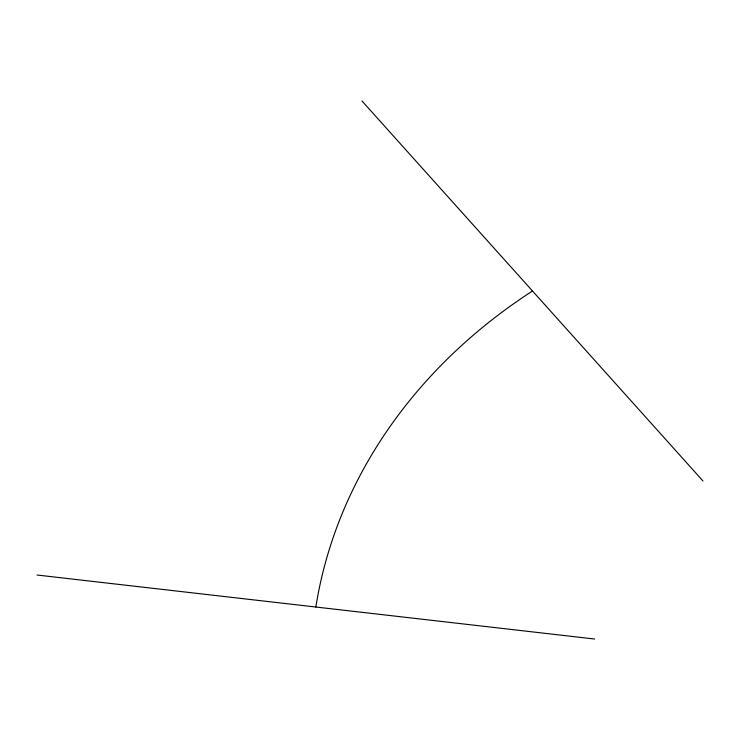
<?xml version="1.0" encoding="UTF-8"?>
<svg xmlns="http://www.w3.org/2000/svg" width="740" height="740" viewBox="0 0 740 740"><rect width="100%" height="100%" fill="white"/><g stroke="black" fill="none" stroke-linecap="round" stroke-linejoin="round"><path stroke-width="1.11" d="M37 575.017L594.673 639.027M361.98 100.973L703 481.009M315.832 607.022A562.742 477.753 0 0 1 532.495 290.996"/></g></svg>
